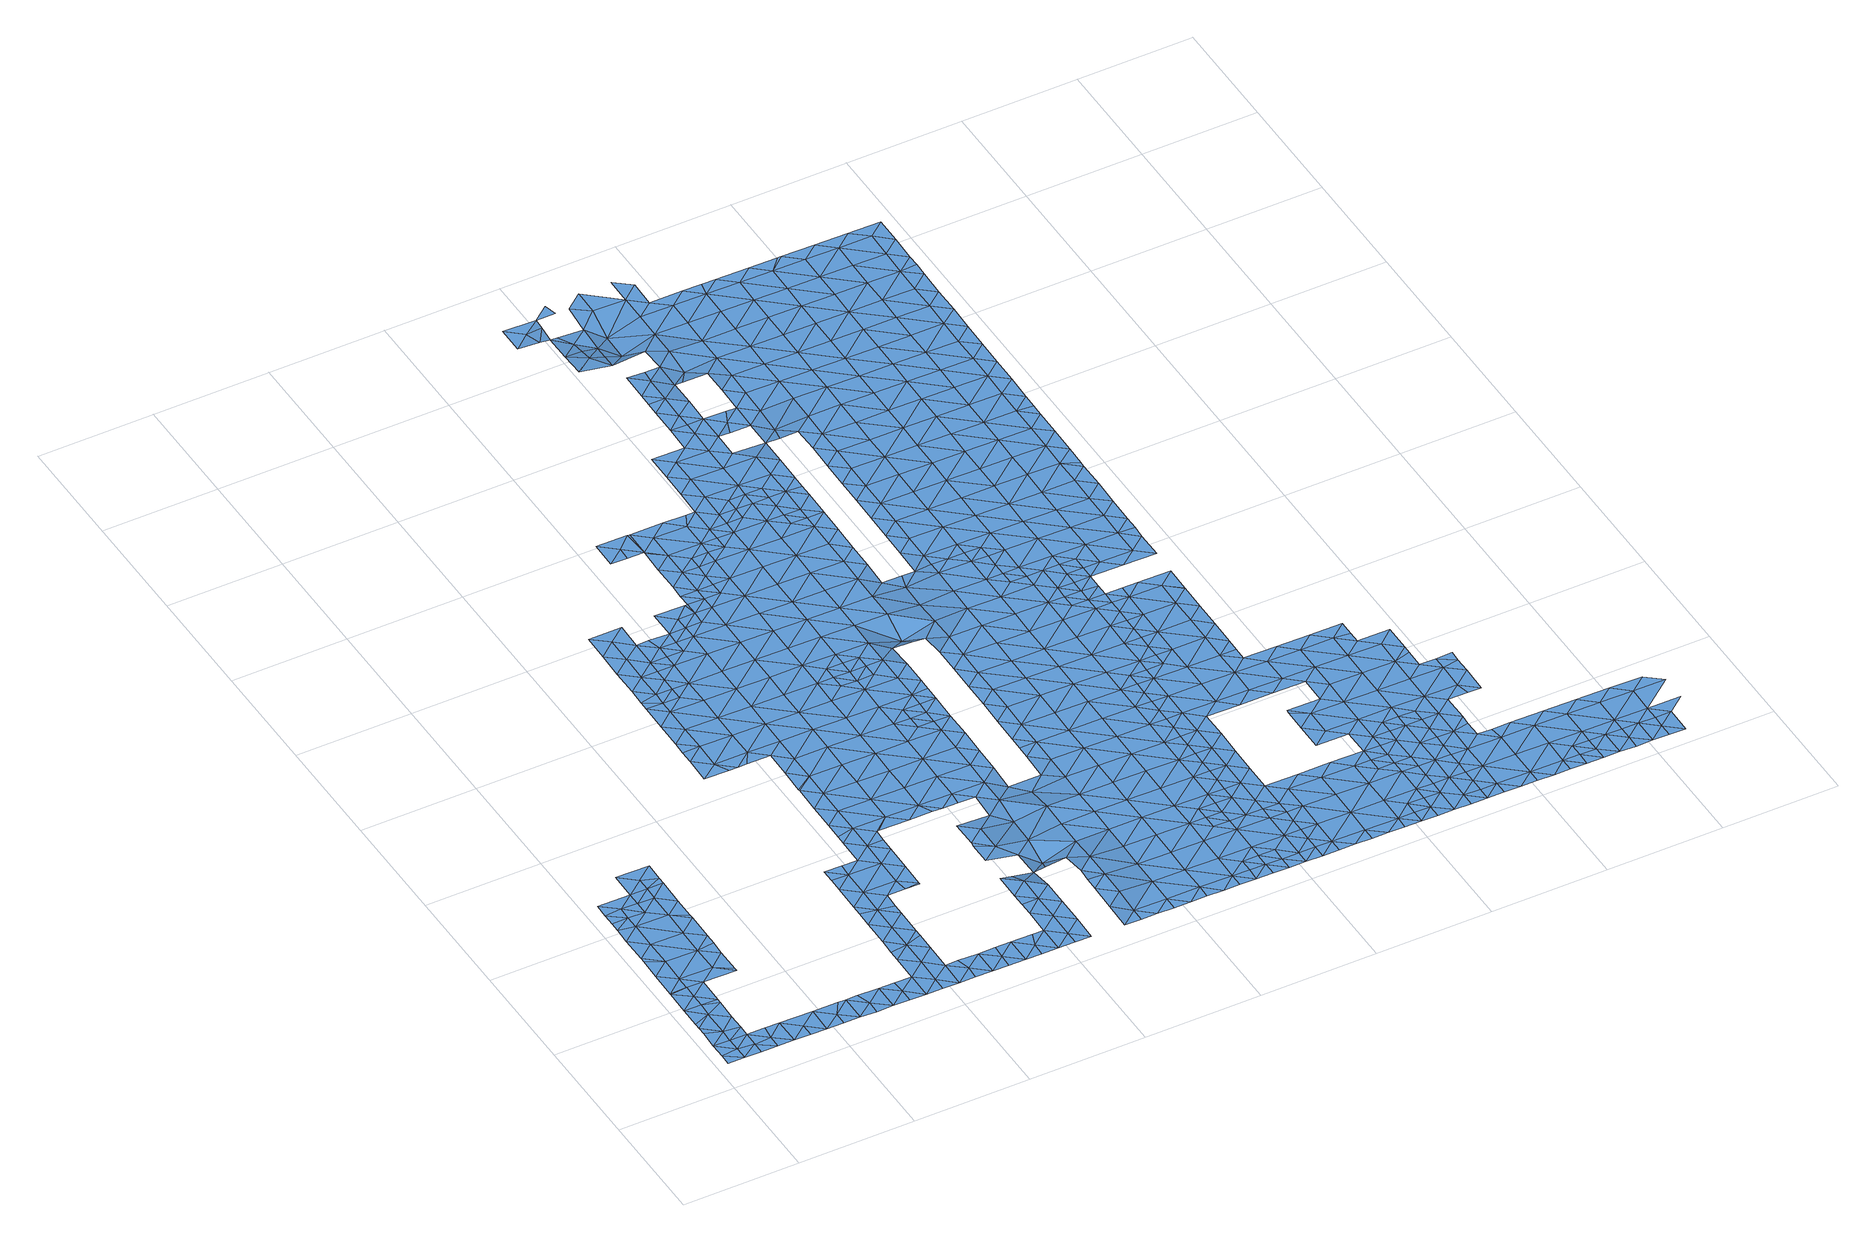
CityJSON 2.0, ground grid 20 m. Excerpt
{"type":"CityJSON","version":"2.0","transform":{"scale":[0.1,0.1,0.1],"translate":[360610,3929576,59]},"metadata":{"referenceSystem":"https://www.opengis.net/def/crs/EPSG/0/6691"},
"CityObjects":{
"waterbody1":{"type":"WaterBody","attributes":{"name":"9","class":"1140","function":"1","WaterBodyRiverFloodingRiskAttribute.description":"5","WaterBodyRiverFloodingRiskAttribute.rankOrg":"1","WaterBodyRiverFloodingRiskAttribute.adminType":"2","WaterBodyRiverFloodingRiskAttribute.scale":"L1"},"geometry":[{"type":"MultiSurface","lod":"1","boundaries":[[[0,1,2]],[[3,4,5]],[[4,2,5]],[[5,2,1]],[[2,6,0]],[[7,6,2]],[[8,7,4]],[[4,7,2]]]}]},
"waterbody2":{"type":"WaterBody","attributes":{"name":"9","class":"1140","function":"1","WaterBodyRiverFloodingRiskAttribute.description":"5","WaterBodyRiverFloodingRiskAttribute.rankOrg":"2","WaterBodyRiverFloodingRiskAttribute.adminType":"2","WaterBodyRiverFloodingRiskAttribute.scale":"L1"},"geometry":[{"type":"MultiSurface","lod":"1","boundaries":[[[9,10,11]],[[0,12,13]],[[12,14,13]],[[14,15,13]],[[16,13,17]],[[17,13,15]],[[18,17,15]],[[18,15,19]],[[11,19,15]],[[15,9,11]],[[14,9,15]],[[1,13,16]],[[0,13,1]],[[12,0,6]]]}]},
"waterbody3":{"type":"WaterBody","attributes":{"name":"9","class":"1140","function":"1","WaterBodyRiverFloodingRiskAttribute.description":"5","WaterBodyRiverFloodingRiskAttribute.rankOrg":"2","WaterBodyRiverFloodingRiskAttribute.adminType":"2","WaterBodyRiverFloodingRiskAttribute.scale":"L1"},"geometry":[{"type":"MultiSurface","lod":"1","boundaries":[[[8,20,21]],[[6,21,22]],[[21,20,22]],[[22,23,6]],[[20,24,22]],[[25,23,22]],[[24,25,22]],[[24,26,25]],[[24,27,26]],[[27,28,26]],[[25,26,29]],[[28,29,26]],[[28,30,29]],[[28,31,30]],[[30,32,29]],[[31,33,30]],[[34,32,30]],[[34,30,33]],[[35,36,33]],[[33,36,34]],[[36,37,34]],[[35,38,36]],[[37,36,39]],[[36,38,39]],[[38,40,39]],[[38,41,40]],[[40,42,39]],[[41,43,40]],[[40,44,42]],[[43,44,40]],[[44,43,45]],[[43,46,45]],[[44,47,48]],[[44,45,47]],[[46,49,45]],[[48,50,51]],[[47,50,48]],[[51,50,52]],[[47,45,53]],[[45,49,53]],[[54,52,55]],[[47,56,50]],[[52,50,55]],[[57,58,54]],[[47,53,56]],[[58,57,59]],[[57,54,55]],[[56,60,50]],[[53,49,61]],[[50,62,55]],[[49,63,61]],[[60,62,50]],[[64,65,59]],[[53,61,66]],[[64,59,57]],[[63,67,61]],[[55,68,57]],[[65,69,70]],[[71,66,61]],[[55,62,68]],[[70,69,72]],[[67,71,61]],[[69,65,64]],[[57,73,64]],[[74,57,68]],[[57,74,73]],[[75,72,69]],[[73,76,64]],[[67,77,71]],[[69,78,75]],[[67,79,77]],[[80,71,77]],[[69,64,81]],[[82,83,84]],[[79,85,77]],[[69,81,78]],[[73,86,76]],[[64,76,81]],[[87,88,84]],[[82,89,83]],[[88,87,90]],[[80,77,91]],[[86,92,76]],[[84,83,87]],[[77,85,91]],[[78,93,94]],[[95,96,90]],[[97,83,89]],[[98,81,76]],[[92,86,99]],[[78,81,93]],[[95,90,87]],[[100,91,85]],[[94,101,102]],[[98,76,92]],[[93,101,94]],[[103,87,83]],[[102,101,104]],[[105,83,97]],[[85,106,100]],[[107,96,95]],[[108,96,107]],[[109,110,104]],[[105,103,83]],[[93,81,111]],[[81,98,111]],[[112,105,97]],[[113,91,100]],[[87,103,95]],[[106,114,100]],[[115,108,107]],[[93,116,101]],[[104,101,109]],[[117,93,111]],[[118,113,100]],[[114,118,100]],[[93,117,116]],[[95,119,107]],[[103,119,95]],[[120,110,121]],[[107,122,115]],[[110,109,121]],[[112,123,105]],[[124,125,120]],[[116,126,101]],[[101,126,109]],[[125,124,127]],[[119,128,107]],[[129,126,116]],[[120,121,124]],[[114,130,118]],[[109,131,121]],[[126,131,109]],[[122,107,128]],[[132,105,123]],[[105,133,103]],[[114,134,130]],[[123,127,135]],[[127,124,135]],[[136,126,129]],[[137,118,138]],[[131,139,121]],[[118,130,138]],[[140,141,142]],[[134,143,130]],[[140,122,128]],[[137,144,145]],[[142,122,140]],[[138,144,137]],[[123,135,132]],[[119,103,133]],[[145,144,146]],[[147,138,130]],[[148,135,124]],[[105,132,133]],[[143,147,130]],[[140,149,141]],[[124,121,150]],[[133,151,119]],[[119,152,128]],[[153,149,154]],[[153,141,149]],[[155,131,126]],[[144,156,146]],[[136,155,126]],[[146,156,157]],[[121,139,150]],[[158,132,135]],[[147,159,138]],[[160,154,149]],[[144,138,159]],[[148,124,150]],[[161,157,156]],[[140,128,152]],[[162,156,144]],[[132,158,133]],[[119,151,152]],[[163,155,136]],[[162,144,159]],[[164,131,155]],[[165,166,140]],[[135,148,158]],[[133,167,151]],[[160,149,168]],[[169,170,171]],[[139,131,172]],[[169,173,170]],[[140,152,165]],[[161,156,174]],[[149,140,166]],[[172,131,164]],[[170,175,171]],[[156,162,174]],[[171,175,176]],[[149,166,168]],[[155,163,177]],[[150,139,178]],[[133,158,167]],[[170,173,179]],[[151,180,152]],[[148,150,178]],[[181,164,155]],[[139,172,178]],[[182,151,167]],[[183,155,177]],[[184,165,152]],[[175,185,176]],[[186,179,174]],[[187,168,188]],[[183,181,155]],[[179,189,170]],[[190,186,174]],[[158,148,191]],[[168,166,188]],[[180,151,182]],[[191,148,178]],[[170,192,175]],[[158,193,167]],[[194,195,196]],[[197,187,198]],[[191,193,158]],[[195,199,196]],[[198,187,188]],[[200,201,194]],[[177,202,183]],[[186,189,179]],[[203,188,166]],[[200,194,196]],[[152,180,184]],[[172,164,204]],[[199,205,196]],[[167,206,182]],[[207,183,202]],[[166,165,203]],[[192,170,189]],[[200,208,201]],[[204,164,181]],[[178,172,204]],[[186,190,209]],[[210,191,178]],[[211,206,167]],[[212,208,213]],[[185,175,192]],[[203,165,184]],[[212,201,208]],[[214,180,182]],[[198,188,215]],[[167,193,211]],[[205,216,196]],[[209,217,186]],[[218,207,185]],[[207,219,183]],[[186,217,189]],[[213,220,209]],[[196,221,200]],[[214,184,180]],[[210,178,204]],[[188,222,215]],[[223,193,191]],[[220,213,208]],[[218,185,192]],[[210,224,191]],[[221,208,200]],[[188,203,222]],[[181,183,219]],[[225,204,181]],[[220,217,209]],[[224,223,191]],[[218,219,207]],[[214,182,206]],[[217,226,189]],[[189,227,192]],[[228,203,184]],[[205,229,216]],[[230,220,208]],[[231,206,211]],[[227,218,192]],[[196,216,221]],[[232,215,233]],[[232,234,235]],[[215,222,233]],[[236,210,204]],[[228,222,203]],[[181,219,225]],[[237,184,214]],[[238,231,211]],[[239,219,218]],[[211,193,238]],[[229,240,216]],[[241,224,210]],[[234,232,233]],[[242,214,206]],[[227,189,226]],[[230,208,221]],[[243,217,220]],[[244,242,206]],[[244,206,231]],[[245,239,218]],[[193,223,238]],[[236,241,210]],[[204,225,246]],[[184,237,228]],[[247,233,222]],[[239,248,219]],[[249,243,220]],[[240,250,216]],[[243,226,217]],[[216,250,221]],[[251,252,224]],[[224,252,223]],[[249,220,230]],[[236,204,246]],[[251,224,241]],[[225,219,248]],[[218,227,245]],[[234,233,253]],[[254,222,228]],[[255,246,225]],[[256,231,238]],[[257,214,242]],[[214,258,237]],[[259,227,226]],[[260,250,240]],[[261,238,223]],[[252,261,223]],[[247,222,254]],[[243,259,226]],[[225,248,255]],[[262,228,237]],[[263,241,236]],[[230,221,264]],[[253,233,247]],[[255,265,246]],[[238,266,256]],[[267,245,227]],[[246,265,236]],[[221,250,264]],[[242,268,257]],[[258,214,257]],[[259,267,227]],[[239,245,269]],[[270,263,236]],[[260,271,250]],[[272,273,230]],[[261,252,274]],[[275,253,247]],[[276,253,275]],[[238,277,266]],[[268,278,257]],[[230,264,272]],[[262,237,258]],[[279,276,275]],[[249,230,273]],[[280,269,245]],[[254,228,262]],[[249,281,243]],[[236,265,270]],[[238,261,277]],[[273,281,249]],[[271,282,250]],[[281,259,243]],[[250,282,264]],[[283,279,284]],[[280,245,267]],[[285,258,257]],[[279,275,284]],[[266,286,287]],[[247,254,288]],[[261,274,289]],[[288,254,262]],[[290,283,291]],[[286,278,287]],[[292,275,247]],[[289,293,261]],[[291,283,284]],[[294,267,259]],[[293,295,261]],[[261,295,277]],[[296,282,271]],[[266,277,286]],[[297,298,269]],[[264,299,272]],[[300,262,258]],[[257,278,285]],[[297,269,280]],[[301,247,288]],[[302,284,275]],[[285,300,258]],[[303,286,277]],[[295,303,277]],[[304,264,282]],[[294,259,281]],[[278,286,285]],[[298,305,306]],[[307,280,267]],[[297,305,298]],[[272,308,273]],[[309,288,262]],[[305,310,306]],[[292,247,301]],[[291,284,311]],[[296,312,282]],[[300,309,262]],[[308,281,273]],[[313,307,267]],[[303,314,286]],[[264,304,299]],[[313,267,294]],[[315,297,280]],[[312,316,282]],[[302,275,292]],[[285,286,314]],[[316,317,282]],[[282,317,304]],[[318,301,288]],[[319,310,320]],[[311,284,302]],[[310,305,320]],[[307,315,280]],[[315,305,297]],[[272,299,308]],[[308,321,281]],[[322,318,288]],[[322,288,309]],[[323,292,301]],[[324,319,320]],[[325,319,324]],[[294,281,321]],[[317,326,304]],[[327,328,329]],[[330,320,305]],[[328,311,302]],[[327,311,328]],[[300,285,331]],[[324,332,325]],[[285,314,331]],[[318,323,301]],[[323,302,292]],[[325,332,333]],[[315,330,305]],[[299,334,308]],[[335,329,328]],[[336,326,317]],[[299,304,337]],[[338,339,333]],[[309,300,340]],[[314,341,331]],[[294,321,342]],[[313,294,343]],[[334,344,308]],[[330,345,320]],[[344,346,308]],[[308,346,321]],[[347,328,302]],[[300,331,340]],[[299,337,334]],[[340,348,309]],[[309,349,322]],[[350,335,328]],[[304,326,337]],[[333,332,338]],[[294,342,343]],[[307,351,315]],[[341,352,331]],[[338,353,339]],[[307,313,351]],[[354,347,302]],[[324,320,355]],[[354,302,323]],[[336,356,326]],[[357,339,353]],[[346,358,321]],[[332,324,355]],[[359,338,332]],[[313,343,351]],[[315,360,330]],[[361,340,331]],[[362,334,337]],[[320,345,355]],[[349,309,348]],[[318,322,349]],[[321,363,342]],[[352,361,331]],[[351,360,315]],[[357,364,352]],[[365,366,367]],[[364,357,353]],[[358,363,321]],[[350,328,347]],[[349,368,318]],[[326,369,337]],[[370,358,346]],[[369,326,356]],[[371,348,340]],[[359,332,355]],[[323,318,368]],[[342,372,343]],[[337,373,362]],[[364,361,352]],[[360,374,330]],[[330,375,345]],[[356,367,376]],[[361,371,340]],[[367,366,376]],[[368,377,323]],[[323,378,354]],[[379,349,348]],[[380,350,347]],[[381,350,380]],[[353,338,382]],[[343,372,351]],[[369,356,376]],[[338,359,382]],[[383,381,384]],[[385,379,348]],[[347,354,386]],[[371,385,348]],[[366,387,376]],[[370,388,358]],[[384,381,380]],[[389,360,351]],[[390,368,349]],[[391,337,369]],[[375,330,374]],[[392,387,366]],[[386,393,347]],[[342,363,372]],[[373,337,391]],[[393,394,347]],[[347,394,380]],[[378,323,377]],[[372,389,351]],[[388,395,358]],[[355,345,396]],[[387,397,376]],[[353,382,398]],[[364,353,399]],[[395,400,358]],[[349,379,390]],[[364,401,361]],[[386,354,378]],[[402,384,380]],[[369,376,397]],[[403,374,360]],[[359,355,396]],[[363,358,400]],[[401,371,361]],[[368,404,377]],[[405,373,391]],[[345,375,396]],[[359,406,382]],[[353,398,399]],[[400,407,363]],[[408,372,363]],[[409,410,369]],[[369,410,391]],[[380,394,402]],[[407,408,363]],[[368,390,404]],[[369,397,409]],[[411,379,385]],[[412,386,378]],[[413,384,402]],[[414,405,391]],[[415,398,382]],[[404,416,377]],[[374,417,375]],[[418,385,371]],[[377,416,378]],[[406,359,396]],[[360,389,403]],[[364,399,401]],[[419,389,372]],[[414,391,410]],[[401,418,371]],[[420,419,372]],[[421,412,378]],[[372,408,420]],[[385,422,411]],[[423,399,398]],[[424,405,414]],[[415,382,406]],[[374,403,417]],[[421,378,416]],[[425,422,385]],[[418,425,385]],[[426,427,389]],[[426,389,419]],[[396,375,428]],[[429,406,396]],[[403,389,427]],[[430,401,399]],[[423,398,415]],[[375,417,428]],[[431,432,403]],[[403,432,417]],[[431,403,427]],[[429,396,428]],[[401,433,418]],[[432,434,417]],[[399,423,430]],[[435,422,425]],[[434,436,417]],[[417,436,428]],[[415,406,437]],[[433,401,430]],[[418,438,425]],[[406,429,437]],[[437,439,415]],[[436,440,428]],[[415,441,423]],[[440,442,428]],[[428,442,429]],[[425,443,435]],[[439,441,415]],[[444,430,423]],[[438,418,433]],[[441,444,423]],[[442,445,429]],[[444,433,430]],[[446,425,438]],[[443,425,446]],[[447,438,433]],[[437,429,445]],[[445,448,437]],[[449,447,433]],[[450,443,446]],[[451,446,438]],[[442,452,445]],[[448,453,437]],[[454,451,438]],[[438,447,454]],[[449,433,444]],[[439,437,453]],[[455,444,441]],[[456,450,446]],[[451,457,446]],[[452,458,445]],[[457,456,446]],[[459,455,441]],[[441,439,459]],[[458,460,445]],[[461,448,445]],[[462,447,449]],[[455,463,444]],[[460,461,445]],[[463,464,444]],[[444,464,449]],[[439,453,459]],[[465,462,449]],[[466,467,448]],[[464,465,449]],[[466,448,461]],[[453,448,467]],[[468,455,459]],[[467,469,453]],[[470,459,453]],[[469,470,453]],[[471,465,464]],[[472,468,459]],[[473,471,464]],[[472,459,470]],[[474,465,471]],[[468,472,475]],[[476,471,473]],[[476,477,471]],[[474,471,477]],[[477,478,474]]]}]},
"waterbody4":{"type":"WaterBody","attributes":{"name":"9","class":"1140","function":"1","WaterBodyRiverFloodingRiskAttribute.description":"5","WaterBodyRiverFloodingRiskAttribute.rankOrg":"1","WaterBodyRiverFloodingRiskAttribute.adminType":"2","WaterBodyRiverFloodingRiskAttribute.scale":"L1"},"geometry":[{"type":"MultiSurface","lod":"1","boundaries":[[[11,479,19]],[[19,479,480]],[[480,481,482]],[[481,480,479]],[[481,479,483]],[[479,10,483]],[[11,10,479]]]}]},
"waterbody5":{"type":"WaterBody","attributes":{"name":"9","class":"1140","function":"1","WaterBodyRiverFloodingRiskAttribute.description":"5","WaterBodyRiverFloodingRiskAttribute.rankOrg":"2","WaterBodyRiverFloodingRiskAttribute.adminType":"2","WaterBodyRiverFloodingRiskAttribute.scale":"L1"},"geometry":[{"type":"MultiSurface","lod":"1","boundaries":[[[484,485,486]],[[487,488,489]],[[488,490,489]],[[491,489,490]],[[492,489,491]],[[489,492,493]],[[494,495,496]],[[497,483,498]],[[499,493,495]],[[500,498,501]],[[502,489,493]],[[502,487,489]],[[484,486,503]],[[500,496,498]],[[490,488,504]],[[481,483,497]],[[505,493,499]],[[494,499,495]],[[498,496,495]],[[493,492,495]],[[497,498,495]],[[505,502,493]],[[483,501,498]],[[506,482,497]],[[482,481,497]],[[507,508,503]],[[503,508,484]],[[503,502,507]],[[502,503,487]],[[487,503,486]],[[509,507,502]],[[509,502,505]],[[510,511,512]],[[510,506,511]],[[492,491,512]],[[492,512,511]],[[511,506,497]],[[495,492,511]],[[497,495,511]]]}]},
"waterbody6":{"type":"WaterBody","attributes":{"name":"9","class":"1140","function":"1","WaterBodyRiverFloodingRiskAttribute.description":"5","WaterBodyRiverFloodingRiskAttribute.rankOrg":"1","WaterBodyRiverFloodingRiskAttribute.adminType":"2","WaterBodyRiverFloodingRiskAttribute.scale":"L1"},"geometry":[{"type":"MultiSurface","lod":"1","boundaries":[[[487,486,513]],[[488,487,513]],[[488,513,514]],[[514,513,515]],[[513,485,515]],[[486,485,513]],[[488,514,504]]]}]},
"waterbody7":{"type":"WaterBody","attributes":{"name":"9","class":"1140","function":"1","WaterBodyRiverFloodingRiskAttribute.description":"5","WaterBodyRiverFloodingRiskAttribute.rankOrg":"1","WaterBodyRiverFloodingRiskAttribute.adminType":"2","WaterBodyRiverFloodingRiskAttribute.scale":"L1"},"geometry":[{"type":"MultiSurface","lod":"1","boundaries":[[[508,516,484]],[[516,517,518]],[[517,519,518]],[[518,519,485]],[[485,484,518]],[[484,516,518]]]}]},
"waterbody8":{"type":"WaterBody","attributes":{"name":"9","class":"1140","function":"1","WaterBodyRiverFloodingRiskAttribute.description":"5","WaterBodyRiverFloodingRiskAttribute.rankOrg":"1","WaterBodyRiverFloodingRiskAttribute.adminType":"2","WaterBodyRiverFloodingRiskAttribute.scale":"L1"},"geometry":[{"type":"MultiSurface","lod":"1","boundaries":[[[142,141,520]],[[141,521,520]],[[141,153,521]],[[153,154,521]],[[197,522,523]],[[523,522,524]],[[523,187,197]],[[108,115,525]],[[525,115,520]],[[525,520,526]],[[521,527,526]],[[528,527,521]],[[528,521,154]],[[529,528,524]],[[529,524,530]],[[529,531,528]],[[532,531,529]],[[154,160,523]],[[528,531,527]],[[528,154,524]],[[524,154,523]],[[160,168,523]],[[115,142,520]],[[521,526,520]],[[142,115,122]],[[532,529,530]],[[523,168,187]]]}]},
"waterbody9":{"type":"WaterBody","attributes":{"name":"9","class":"1140","function":"1","WaterBodyRiverFloodingRiskAttribute.description":"5","WaterBodyRiverFloodingRiskAttribute.rankOrg":"1","WaterBodyRiverFloodingRiskAttribute.adminType":"2","WaterBodyRiverFloodingRiskAttribute.scale":"L1"},"geometry":[{"type":"MultiSurface","lod":"1","boundaries":[[[198,215,232]],[[198,232,533]],[[197,198,533]],[[534,232,235]],[[232,534,533]],[[535,533,534]],[[197,533,535]]]}]},
"waterbody10":{"type":"WaterBody","attributes":{"name":"9","class":"1140","function":"1","WaterBodyRiverFloodingRiskAttribute.description":"5","WaterBodyRiverFloodingRiskAttribute.rankOrg":"1","WaterBodyRiverFloodingRiskAttribute.adminType":"2","WaterBodyRiverFloodingRiskAttribute.scale":"L1"},"geometry":[{"type":"MultiSurface","lod":"1","boundaries":[[[536,537,538]],[[537,536,539]],[[235,234,540]],[[540,541,542]],[[234,541,540]],[[542,543,544]],[[537,539,545]],[[538,537,546]],[[542,541,543]],[[234,253,541]],[[546,537,545]],[[547,548,544]],[[548,547,545]],[[276,279,541]],[[544,543,547]],[[546,545,549]],[[541,253,276]],[[543,541,279]],[[545,550,549]],[[550,545,547]],[[283,290,543]],[[543,279,283]],[[547,543,290]],[[550,551,549]],[[550,547,552]],[[547,290,552]],[[290,291,552]],[[550,553,551]],[[553,550,552]],[[291,311,552]],[[327,329,552]],[[551,553,554]],[[552,311,327]],[[553,552,329]],[[554,553,555]],[[553,329,555]],[[555,329,556]],[[329,335,556]],[[556,557,555]],[[555,557,558]],[[335,381,556]],[[557,559,558]],[[560,558,559]],[[381,335,350]],[[381,383,556]],[[557,556,383]],[[560,561,562]],[[560,559,561]],[[561,563,562]],[[559,557,564]],[[557,383,564]],[[564,565,559]],[[564,383,384]],[[561,559,565]],[[566,563,561]],[[565,566,561]],[[412,393,386]],[[384,413,564]],[[393,567,394]],[[393,412,567]],[[568,569,563]],[[570,564,413]],[[564,571,565]],[[402,394,572]],[[573,566,565]],[[394,567,572]],[[413,402,572]],[[412,421,567]],[[563,566,568]],[[570,571,564]],[[571,573,565]],[[574,572,567]],[[570,413,572]],[[575,569,568]],[[576,568,566]],[[576,566,573]],[[567,421,574]],[[577,575,568]],[[576,577,568]],[[572,578,570]],[[579,572,574]],[[580,581,582]],[[435,583,422]],[[581,584,582]],[[578,572,579]],[[585,580,582]],[[586,422,583]],[[578,587,570]],[[588,573,571]],[[589,577,576]],[[571,570,587]],[[584,590,582]],[[591,585,582]],[[592,586,593]],[[589,576,594]],[[586,583,593]],[[435,443,583]],[[595,596,597]],[[598,599,592]],[[571,587,588]],[[582,590,591]],[[592,593,598]],[[600,601,602]],[[443,603,583]],[[604,605,599]],[[577,589,606]],[[607,593,583]],[[598,604,599]],[[590,600,602]],[[589,594,608]],[[609,591,590]],[[601,610,602]],[[603,607,583]],[[607,598,593]],[[604,611,605]],[[590,602,609]],[[612,608,588]],[[613,589,608]],[[605,611,614]],[[615,616,617]],[[618,612,588]],[[606,589,613]],[[615,617,619]],[[609,620,591]],[[603,443,450]],[[591,620,621]],[[598,622,604]],[[623,609,602]],[[612,624,608]],[[607,622,598]],[[610,623,602]],[[615,625,616]],[[462,454,447]],[[620,626,621]],[[627,614,628]],[[450,456,603]],[[614,611,628]],[[613,608,624]],[[618,629,612]],[[610,616,625]],[[630,451,454]],[[615,619,631]],[[622,632,604]],[[604,633,611]],[[625,623,610]],[[634,627,628]],[[635,613,624]],[[636,627,634]],[[623,637,609]],[[609,638,620]],[[454,462,630]],[[639,613,635]],[[456,640,603]],[[630,641,451]],[[603,640,607]],[[641,456,457]],[[634,642,636]],[[637,638,609]],[[457,451,641]],[[635,643,639]],[[611,644,628]],[[615,645,625]],[[639,643,631]],[[646,612,629]],[[620,638,626]],[[462,465,630]],[[629,636,642]],[[641,640,456]],[[607,647,622]],[[604,632,633]],[[640,647,607]],[[615,631,645]],[[624,612,648]],[[624,649,635]],[[629,642,646]],[[634,628,644]],[[631,643,645]],[[648,612,646]],[[611,633,644]],[[650,630,465]],[[623,625,651]],[[630,652,641]],[[647,653,622]],[[635,649,643]],[[625,645,651]],[[651,654,623]],[[642,634,655]],[[641,652,640]],[[474,650,465]],[[624,648,649]],[[632,622,656]],[[643,657,645]],[[634,644,655]],[[638,637,658]],[[649,657,643]],[[637,623,659]],[[630,650,652]],[[640,660,647]],[[658,661,638]],[[622,653,656]],[[633,662,644]],[[638,661,663]],[[652,660,640]],[[637,659,658]],[[633,632,662]],[[642,655,664]],[[623,654,659]],[[646,642,665]],[[646,666,648]],[[474,478,650]],[[647,667,653]],[[632,656,662]],[[651,645,668]],[[642,664,665]],[[648,666,649]],[[662,669,644]],[[644,670,655]],[[645,657,668]],[[671,652,650]],[[478,671,650]],[[670,664,655]],[[653,672,656]],[[477,673,478]],[[674,675,651]],[[477,476,673]],[[647,660,667]],[[646,665,666]],[[649,676,657]],[[674,651,668]],[[654,651,675]],[[677,660,652]],[[658,659,678]],[[673,671,478]],[[679,665,664]],[[644,669,670]],[[653,667,672]],[[657,680,668]],[[670,679,664]],[[673,476,681]],[[649,666,676]],[[659,654,682]],[[683,667,660]],[[662,684,669]],[[652,671,677]],[[656,672,685]],[[662,656,684]],[[686,674,668]],[[654,675,682]],[[657,676,680]],[[678,659,682]],[[673,687,671]],[[666,665,688]],[[656,685,684]],[[660,677,683]],[[688,665,679]],[[667,689,672]],[[682,690,678]],[[668,680,691]],[[673,681,687]],[[671,692,677]],[[676,666,693]],[[686,668,691]],[[687,692,671]],[[694,682,675]],[[667,683,695]],[[672,696,685]],[[669,684,697]],[[670,669,698]],[[670,699,679]],[[666,688,693]],[[675,674,694]],[[689,667,695]],[[677,700,683]],[[680,676,701]],[[669,697,698]],[[692,700,677]],[[701,676,693]],[[685,702,684]],[[703,691,680]],[[690,682,704]],[[674,686,694]],[[687,681,705]],[[696,672,689]],[[683,706,695]],[[707,693,688]],[[670,698,699]],[[700,706,683]],[[708,680,701]],[[705,709,687]],[[710,682,694]],[[688,679,707]],[[704,682,710]],[[691,711,686]],[[702,685,696]],[[697,684,702]],[[692,687,709]],[[712,698,697]],[[707,679,699]],[[713,701,693]],[[703,680,708]],[[703,711,691]],[[706,714,695]],[[695,715,689]],[[716,700,692]],[[702,712,697]],[[692,709,717]],[[718,699,698]],[[692,717,716]],[[694,686,711]],[[689,719,696]],[[720,706,700]],[[716,720,700]],[[694,721,710]],[[693,707,713]],[[704,710,722]],[[723,707,699]],[[695,714,715]],[[724,725,701]],[[696,719,702]],[[698,712,718]],[[720,726,706]],[[701,713,724]],[[708,701,725]],[[706,726,714]],[[708,727,703]],[[694,711,721]],[[689,715,719]],[[725,727,708]],[[702,728,712]],[[707,729,713]],[[719,728,702]],[[703,727,711]],[[699,718,723]],[[730,710,721]],[[726,731,714]],[[722,710,730]],[[715,714,731]],[[732,721,711]],[[729,707,723]],[[713,733,724]],[[728,734,712]],[[712,735,718]],[[736,719,715]],[[737,736,715]],[[737,715,731]],[[733,713,729]],[[718,738,723]],[[739,728,719]],[[721,740,730]],[[722,730,741]],[[711,727,732]],[[739,719,736]],[[725,724,742]],[[712,734,735]],[[723,738,729]],[[742,724,733]],[[740,721,732]],[[743,734,728]],[[739,743,728]],[[741,730,744]],[[745,733,729]],[[727,725,746]],[[718,735,738]],[[746,725,742]],[[747,730,740]],[[738,745,729]],[[743,748,734]],[[749,735,734]],[[744,730,747]],[[727,750,732]],[[748,749,734]],[[751,750,727]],[[751,727,746]],[[732,750,740]],[[745,752,733]],[[733,753,742]],[[754,738,735]],[[747,755,744]],[[752,753,733]],[[754,735,749]],[[753,746,742]],[[756,745,738]],[[750,757,740]],[[740,758,747]],[[756,738,754]],[[759,751,746]],[[753,759,746]],[[760,752,745]],[[756,760,745]],[[758,740,757]],[[747,758,755]],[[759,761,751]],[[762,753,752]],[[760,762,752]],[[750,751,763]],[[764,759,753]],[[762,764,753]],[[758,765,755]],[[757,750,763]],[[766,758,757]],[[751,761,763]],[[764,767,759]],[[759,767,761]],[[757,763,766]],[[767,768,761]],[[761,768,763]],[[758,769,765]],[[758,766,769]],[[768,770,763]],[[763,771,766]],[[763,770,771]],[[771,772,766]],[[766,772,769]],[[773,765,769]],[[772,773,769]]]}]},
"waterbody11":{"type":"WaterBody","attributes":{"name":"9","class":"1140","function":"1","WaterBodyRiverFloodingRiskAttribute.description":"5","WaterBodyRiverFloodingRiskAttribute.rankOrg":"1","WaterBodyRiverFloodingRiskAttribute.adminType":"2","WaterBodyRiverFloodingRiskAttribute.scale":"L1"},"geometry":[{"type":"MultiSurface","lod":"1","boundaries":[[[278,268,774]],[[256,287,774]],[[244,256,774]],[[268,242,774]],[[287,256,266]],[[774,242,244]],[[774,287,278]],[[256,244,231]]]}]},
"waterbody12":{"type":"WaterBody","attributes":{"name":"9","class":"1140","function":"1","WaterBodyRiverFloodingRiskAttribute.description":"5","WaterBodyRiverFloodingRiskAttribute.rankOrg":"1","WaterBodyRiverFloodingRiskAttribute.adminType":"2","WaterBodyRiverFloodingRiskAttribute.scale":"L1"},"geometry":[{"type":"MultiSurface","lod":"1","boundaries":[[[274,252,775]],[[263,251,241]],[[252,251,775]],[[251,263,775]],[[289,274,775]],[[263,270,775]],[[775,270,289]]]}]},
"waterbody13":{"type":"WaterBody","attributes":{"name":"9","class":"1140","function":"1","WaterBodyRiverFloodingRiskAttribute.description":"5","WaterBodyRiverFloodingRiskAttribute.rankOrg":"1","WaterBodyRiverFloodingRiskAttribute.adminType":"2","WaterBodyRiverFloodingRiskAttribute.scale":"L1"},"geometry":[{"type":"MultiSurface","lod":"1","boundaries":[[[365,367,776]],[[312,777,776]],[[365,776,777]],[[316,312,776]],[[336,776,367]],[[336,317,776]],[[316,776,317]],[[356,336,367]]]}]},
"waterbody14":{"type":"WaterBody","attributes":{"name":"9","class":"1140","function":"1","WaterBodyRiverFloodingRiskAttribute.description":"5","WaterBodyRiverFloodingRiskAttribute.rankOrg":"1","WaterBodyRiverFloodingRiskAttribute.adminType":"2","WaterBodyRiverFloodingRiskAttribute.scale":"L1"},"geometry":[{"type":"MultiSurface","lod":"1","boundaries":[[[334,362,344]],[[778,346,344]],[[344,362,778]],[[370,346,778]],[[362,373,778]],[[778,388,370]],[[373,388,778]],[[388,373,779]],[[779,373,405]],[[387,392,780]],[[781,388,779]],[[395,388,781]],[[397,387,780]],[[392,782,780]],[[400,395,781]],[[405,424,779]],[[781,783,400]],[[409,784,410]],[[783,408,407]],[[409,397,784]],[[407,400,783]],[[397,780,784]],[[782,785,780]],[[786,779,424]],[[781,779,786]],[[414,787,424]],[[788,419,420]],[[787,410,784]],[[414,410,787]],[[420,408,788]],[[786,789,781]],[[781,789,783]],[[408,783,788]],[[785,790,780]],[[791,784,780]],[[792,424,787]],[[793,788,783]],[[794,419,788]],[[786,424,792]],[[426,419,794]],[[789,793,783]],[[790,791,780]],[[427,426,794]],[[431,795,432]],[[796,794,788]],[[790,785,797]],[[795,427,794]],[[431,427,795]],[[787,784,791]],[[796,788,793]],[[795,798,432]],[[786,792,799]],[[434,798,436]],[[434,432,798]],[[797,800,790]],[[792,787,801]],[[802,794,796]],[[795,794,802]],[[787,791,801]],[[798,803,436]],[[440,803,442]],[[440,436,803]],[[804,791,790]],[[800,804,790]],[[805,792,801]],[[799,792,805]],[[806,795,802]],[[452,442,803]],[[798,795,806]],[[807,801,791]],[[458,452,803]],[[800,808,804]],[[807,805,801]],[[809,799,805]],[[810,791,804]],[[803,798,811]],[[811,798,806]],[[812,458,803]],[[802,813,806]],[[808,814,804]],[[807,791,810]],[[815,809,805]],[[812,803,811]],[[814,816,804]],[[817,810,804]],[[815,805,807]],[[817,804,816]],[[812,818,458]],[[818,461,460]],[[819,806,813]],[[460,458,818]],[[820,807,810]],[[821,810,817]],[[811,822,812]],[[811,806,822]],[[823,461,818]],[[466,461,823]],[[824,809,815]],[[825,819,813]],[[467,466,823]],[[815,807,826]],[[806,819,822]],[[823,827,467]],[[827,470,469]],[[822,828,812]],[[812,829,818]],[[821,817,830]],[[831,832,833]],[[834,824,815]],[[835,833,832]],[[820,810,821]],[[469,467,827]],[[815,826,834]],[[828,829,812]],[[833,836,831]],[[826,807,820]],[[831,836,837]],[[818,829,823]],[[837,836,838]],[[830,839,821]],[[840,470,827]],[[472,470,840]],[[475,472,840]],[[841,826,820]],[[842,843,821]],[[821,843,820]],[[844,828,822]],[[821,839,842]],[[475,840,845]],[[846,836,833]],[[847,838,836]],[[822,819,848]],[[819,825,848]],[[849,841,820]],[[846,833,835]],[[827,850,840]],[[835,824,851]],[[823,829,852]],[[827,823,850]],[[844,853,828]],[[849,820,843]],[[824,854,851]],[[855,848,825]],[[849,856,841]],[[850,823,852]],[[857,822,848]],[[858,847,836]],[[829,828,859]],[[845,840,860]],[[844,822,857]],[[846,835,851]],[[828,853,859]],[[861,860,840]],[[854,862,851]],[[829,863,852]],[[858,836,846]],[[863,829,859]],[[862,864,851]],[[840,850,861]],[[864,865,851]],[[851,865,846]],[[863,866,852]],[[867,857,848]],[[852,866,850]],[[855,867,848]],[[858,868,847]],[[844,857,869]],[[855,847,868]],[[865,870,846]],[[871,872,873]],[[874,860,861]],[[875,872,876]],[[877,850,866]],[[875,873,872]],[[861,850,877]],[[867,855,868]],[[858,846,870]],[[878,874,861]],[[878,861,877]],[[879,868,858]],[[880,870,865]],[[881,857,867]],[[882,883,884]],[[882,876,883]],[[869,857,881]],[[876,872,883]],[[871,885,872]],[[883,886,884]],[[887,858,870]],[[886,888,889]],[[889,884,886]],[[881,890,869]],[[885,891,872]],[[880,892,870]],[[879,858,887]],[[867,868,879]],[[886,893,888]],[[867,894,881]],[[895,893,896]],[[895,888,893]],[[883,872,891]],[[892,897,870]],[[870,897,887]],[[894,867,879]],[[898,896,893]],[[899,896,898]],[[885,900,891]],[[892,899,898]],[[881,901,890]],[[893,886,902]],[[898,897,892]],[[883,891,903]],[[886,883,904]],[[902,905,893]],[[881,894,901]],[[900,906,891]],[[893,907,898]],[[904,883,903]],[[908,887,897]],[[902,886,904]],[[893,905,907]],[[879,887,909]],[[906,910,891]],[[894,879,909]],[[911,890,901]],[[897,898,912]],[[887,908,909]],[[898,907,912]],[[891,913,903]],[[901,894,914]],[[902,904,915]],[[916,914,894]],[[917,904,903]],[[918,910,906]],[[901,914,919]],[[904,920,915]],[[911,901,919]],[[894,909,916]],[[891,910,913]],[[897,912,921]],[[909,908,922]],[[923,921,912]],[[908,897,924]],[[922,925,909]],[[918,926,910]],[[917,903,913]],[[904,917,920]],[[909,927,916]],[[924,897,921]],[[922,908,924]],[[926,928,910]],[[909,925,927]],[[928,929,910]],[[910,929,913]],[[914,916,930]],[[923,931,921]],[[924,932,922]],[[916,927,930]],[[933,924,921]],[[931,933,921]],[[934,920,917]],[[929,935,913]],[[913,935,917]],[[924,936,932]],[[936,924,933]],[[936,937,932]],[[938,935,929]],[[939,934,917]],[[917,935,939]],[[938,940,935]],[[939,941,934]],[[935,942,939]],[[935,940,942]],[[943,941,939]],[[940,944,942]],[[939,942,943]],[[944,945,942]],[[943,946,941]],[[947,943,942]],[[942,945,948]],[[945,949,948]],[[947,942,948]],[[943,947,946]],[[949,950,948]],[[947,951,946]],[[952,947,948]],[[948,950,953]],[[947,952,951]]]}]},
"waterbody15":{"type":"WaterBody","attributes":{"name":"9","class":"1140","function":"1","WaterBodyRiverFloodingRiskAttribute.description":"5","WaterBodyRiverFloodingRiskAttribute.rankOrg":"1","WaterBodyRiverFloodingRiskAttribute.adminType":"2","WaterBodyRiverFloodingRiskAttribute.scale":"L1"},"geometry":[{"type":"MultiSurface","lod":"1","boundaries":[[[954,955,956]],[[597,954,956]],[[597,956,957]],[[958,957,956]],[[957,958,580]],[[955,958,956]]]}]},
"waterbody16":{"type":"WaterBody","attributes":{"name":"9","class":"1140","function":"1","WaterBodyRiverFloodingRiskAttribute.description":"5","WaterBodyRiverFloodingRiskAttribute.rankOrg":"2","WaterBodyRiverFloodingRiskAttribute.adminType":"2","WaterBodyRiverFloodingRiskAttribute.scale":"L1"},"geometry":[{"type":"MultiSurface","lod":"1","boundaries":[[[959,960,581]],[[584,581,960]],[[590,584,960]],[[960,600,590]],[[601,600,960]],[[959,601,960]]]}]},
"waterbody17":{"type":"WaterBody","attributes":{"name":"9","class":"1140","function":"1","WaterBodyRiverFloodingRiskAttribute.description":"5","WaterBodyRiverFloodingRiskAttribute.rankOrg":"2","WaterBodyRiverFloodingRiskAttribute.adminType":"2","WaterBodyRiverFloodingRiskAttribute.scale":"L1"},"geometry":[{"type":"MultiSurface","lod":"1","boundaries":[[[575,961,569]],[[962,963,964]],[[965,617,962]],[[962,966,963]],[[617,616,962]],[[967,617,965]],[[577,967,961]],[[575,577,961]],[[967,965,961]],[[968,569,961]],[[968,965,969]],[[616,966,962]],[[961,965,968]],[[969,965,964]],[[965,962,964]]]}]},
"waterbody18":{"type":"WaterBody","attributes":{"name":"9","class":"1140","function":"1","WaterBodyRiverFloodingRiskAttribute.description":"5","WaterBodyRiverFloodingRiskAttribute.rankOrg":"1","WaterBodyRiverFloodingRiskAttribute.adminType":"2","WaterBodyRiverFloodingRiskAttribute.scale":"L1"},"geometry":[{"type":"MultiSurface","lod":"1","boundaries":[[[473,970,476]],[[468,463,455]],[[476,970,971]],[[473,464,970]],[[463,468,970]],[[468,971,970]],[[468,475,971]],[[970,464,463]]]}]},
"waterbody19":{"type":"WaterBody","attributes":{"name":"9","class":"1140","function":"1","WaterBodyRiverFloodingRiskAttribute.description":"5","WaterBodyRiverFloodingRiskAttribute.rankOrg":"2","WaterBodyRiverFloodingRiskAttribute.adminType":"2","WaterBodyRiverFloodingRiskAttribute.scale":"L1"},"geometry":[{"type":"MultiSurface","lod":"1","boundaries":[[[884,889,972]],[[972,973,856]],[[974,862,973]],[[864,974,865]],[[975,862,854]],[[862,856,973]],[[856,862,975]],[[856,849,972]],[[976,884,972]],[[839,977,976]],[[875,977,873]],[[882,884,976]],[[875,876,977]],[[977,876,976]],[[976,876,882]],[[978,979,980]],[[830,817,980]],[[980,814,978]],[[981,977,979]],[[981,873,977]],[[816,814,980]],[[817,816,980]],[[889,888,972]],[[888,973,972]],[[888,895,973]],[[895,896,973]],[[973,896,974]],[[899,974,896]],[[899,880,974]],[[892,880,899]],[[880,865,974]],[[864,862,974]],[[854,824,975]],[[834,975,824]],[[834,841,975]],[[834,826,841]],[[841,856,975]],[[849,843,972]],[[972,843,976]],[[842,976,843]],[[842,839,976]],[[830,980,839]],[[979,839,980]],[[979,977,839]]]}]},
"waterbody20":{"type":"WaterBody","attributes":{"name":"9","class":"1140","function":"1","WaterBodyRiverFloodingRiskAttribute.description":"5","WaterBodyRiverFloodingRiskAttribute.rankOrg":"2","WaterBodyRiverFloodingRiskAttribute.adminType":"2","WaterBodyRiverFloodingRiskAttribute.scale":"L1"},"geometry":[{"type":"MultiSurface","lod":"1","boundaries":[[[926,982,928]],[[983,929,928]],[[928,982,983]],[[938,929,983]],[[982,984,983]],[[984,940,983]],[[938,983,940]],[[985,986,984]],[[984,986,940]],[[944,940,986]],[[985,987,986]],[[987,945,986]],[[944,986,945]],[[988,989,987]],[[987,989,945]],[[949,945,989]],[[988,990,989]],[[990,950,989]],[[949,989,950]]]}]}
},
"vertices":[
[36,78,26],[8,79,26],[36,55,26],[7,32,26],[36,32,26],[8,52,26],[65,78,26],[64,52,26],[64,31,26],
[66,162,26],[66,170,26],[38,171,26],[65,97,26],[37,101,26],[65,124,26],[37,147,26],[9,111,26],[9,125,26],[9,135,26],[9,171,26],
[92,31,26],[64,51,26],[93,54,26],[96,77,26],[121,31,26],[121,77,26],[149,53,26],[149,30,26],[177,30,26],[178,76,26],[206,52,26],[206,29,26],[221,75,26],[234,29,26],[235,75,26],[262,28,26],[263,51,26],[255,75,26],[291,28,26],[291,74,26],[319,51,26],[319,27,26],[318,74,26],[347,27,26],[348,73,26],[376,50,26],[376,27,26],[377,96,26],[349,119,26],[404,26,26],[378,142,26],[349,138,26],[350,166,26],[405,72,26],[350,212,26],[378,188,26],[406,119,26],[379,235,26],[351,239,26],[351,258,26],[406,151,26],[433,49,26],[406,165,26],[432,26,26],[380,281,26],[352,304,26],[427,72,26],[461,25,26],[407,211,26],[380,327,26],[352,328,26],[462,71,26],[352,351,26],[408,257,26],[407,230,26],[382,350,26],[436,280,26],[490,48,26],[409,350,26],[489,25,26],[491,71,26],[437,326,26],[300,629,26],[329,651,26],[301,675,26],[518,24,26],[440,257,26],[330,698,26],[301,698,26],[342,628,26],[302,721,26],[518,71,26],[464,259,26],[438,372,26],[410,396,26],[330,744,26],[302,767,26],[357,628,26],[465,303,26],[464,256,26],[546,47,26],[439,419,26],[410,412,26],[386,697,26],[411,442,26],[386,651,26],[546,24,26],[331,790,26],[303,814,26],[439,465,26],[411,488,26],[466,349,26],[373,628,26],[555,70,26],[574,24,26],[331,813,26],[467,395,26],[466,373,26],[575,70,26],[387,743,26],[412,535,26],[440,511,26],[360,813,26],[414,627,26],[441,557,26],[412,537,26],[495,418,26],[413,581,26],[388,789,26],[471,395,26],[603,46,26],[496,464,26],[442,650,26],[443,696,26],[603,23,26],[441,603,26],[523,394,26],[576,116,26],[604,92,26],[497,510,26],[388,835,26],[360,859,26],[360,836,26],[631,23,26],[604,139,26],[576,139,26],[576,162,26],[632,69,26],[498,603,26],[389,882,26],[497,556,26],[444,742,26],[444,788,26],[361,882,26],[361,905,26],[552,417,26],[605,185,26],[577,208,26],[499,649,26],[632,115,26],[389,905,26],[597,208,22],[633,161,26],[563,394,26],[553,463,26],[445,835,26],[446,881,26],[500,695,26],[418,904,26],[578,294,26],[607,277,26],[579,301,26],[553,509,26],[578,255,26],[634,207,15],[607,323,26],[579,347,26],[580,393,26],[554,555,26],[634,254,15],[501,787,26],[609,462,26],[500,741,26],[609,416,26],[502,834,26],[636,346,24],[662,230,4],[418,927,26],[447,927,26],[663,276,16],[654,207,17],[555,602,26],[664,323,16],[556,648,26],[688,68,28],[688,22,26],[716,44,26],[419,950,26],[447,950,26],[716,21,26],[717,91,29],[689,114,29],[607,393,26],[502,880,26],[610,508,26],[744,21,26],[557,740,26],[637,392,26],[718,137,29],[690,207,21],[611,555,26],[556,694,26],[689,138,29],[690,160,30],[558,787,26],[475,950,26],[773,44,26],[719,229,25],[665,369,26],[665,415,26],[718,183,30],[774,90,26],[503,926,26],[612,647,26],[612,601,26],[666,461,26],[720,275,25],[721,322,25],[559,879,26],[773,20,26],[774,136,26],[585,717,26],[476,973,26],[504,972,26],[504,995,26],[476,996,26],[668,554,26],[558,833,26],[613,693,26],[693,391,23],[801,20,26],[640,577,26],[586,763,26],[776,228,26],[585,740,26],[721,368,19],[667,507,26],[561,971,26],[694,438,26],[775,182,26],[830,43,26],[640,600,26],[640,623,26],[533,995,26],[560,925,26],[695,484,26],[613,716,26],[614,786,26],[615,832,26],[777,275,26],[829,20,26],[669,646,26],[616,878,26],[668,577,26],[830,89,26],[696,530,26],[642,716,26],[777,321,26],[614,763,26],[750,391,23],[696,576,26],[858,19,26],[831,135,26],[832,181,26],[669,623,26],[561,1018,26],[533,1018,26],[670,692,26],[642,762,26],[533,1041,26],[778,367,26],[833,228,26],[886,42,26],[534,1064,26],[562,1064,26],[671,785,26],[670,739,26],[642,739,26],[617,924,26],[697,623,26],[534,1087,26],[562,1087,26],[618,1017,26],[697,648,26],[833,274,26],[698,669,26],[886,19,26],[779,413,26],[751,437,26],[888,134,26],[672,831,26],[617,971,26],[619,1063,26],[698,715,26],[887,88,26],[779,459,26],[751,459,26],[835,366,26],[889,180,26],[673,877,26],[751,483,26],[591,1086,26],[914,18,26],[834,320,26],[699,761,21],[835,412,26],[915,41,26],[915,64,26],[674,970,26],[752,529,26],[780,506,26],[889,227,26],[673,923,26],[675,1016,26],[781,552,26],[753,575,26],[944,87,26],[591,1110,26],[619,1109,26],[591,1133,26],[836,459,26],[728,784,6],[782,598,26],[754,622,26],[917,157,26],[620,1132,26],[943,64,26],[944,133,26],[782,644,26],[754,668,26],[729,830,26],[734,761,19],[890,273,26],[891,319,26],[917,180,26],[837,505,26],[917,203,26],[676,1108,26],[729,876,26],[730,923,26],[648,1132,26],[891,365,26],[756,760,18],[783,691,26],[675,1062,26],[838,551,26],[972,64,26],[755,714,26],[946,226,26],[838,597,26],[892,411,26],[785,783,23],[945,156,26],[947,272,26],[784,737,26],[971,17,26],[999,17,26],[971,40,26],[731,969,26],[1000,86,26],[946,203,26],[785,829,21],[947,318,26],[973,156,26],[893,458,26],[894,504,26],[1000,40,26],[731,1015,26],[732,1061,26],[758,899,24],[677,1154,26],[649,1155,26],[839,643,26],[649,1178,26],[677,1178,26],[786,875,21],[704,1085,26],[1028,40,26],[974,202,26],[948,364,26],[759,945,26],[1001,132,26],[1028,16,26],[705,1108,26],[705,1131,26],[974,225,26],[894,550,26],[1028,63,26],[840,690,26],[840,736,26],[975,248,26],[841,782,26],[705,1154,26],[949,411,26],[759,991,26],[1002,156,26],[895,596,26],[975,272,26],[975,295,26],[1029,86,26],[1029,109,26],[792,898,24],[732,1084,26],[706,1177,26],[1030,132,26],[896,643,26],[760,1038,26],[950,457,26],[842,828,26],[976,341,26],[976,318,26],[761,1084,26],[815,898,24],[896,689,26],[1030,155,26],[843,875,26],[976,364,26],[977,387,26],[950,503,26],[951,549,26],[897,735,26],[977,410,26],[978,433,26],[898,781,26],[978,456,26],[843,898,26],[978,479,26],[952,595,26],[899,827,26],[952,642,26],[979,503,26],[953,688,26],[979,526,26],[871,897,26],[954,734,26],[1008,548,26],[899,874,26],[927,804,26],[1008,595,26],[955,780,26],[900,897,26],[927,850,26],[1007,525,26],[1009,641,26],[927,827,26],[982,711,26],[928,896,26],[928,873,26],[1036,525,26],[1010,687,26],[1036,548,26],[1036,571,26],[955,803,26],[982,734,26],[983,757,26],[983,803,26],[1037,594,26],[1037,617,26],[1010,710,26],[1037,640,26],[1038,663,26],[1011,779,26],[1038,687,26],[1011,756,26],[1012,803,26],[1039,710,26],[1039,756,26],[1040,779,26],[1040,802,26],
[38,194,26],[10,215,26],[39,217,26],[10,217,26],[67,216,26],
[99,447,26],[70,447,26],[70,424,26],[70,401,26],[41,402,26],[41,379,26],[13,385,26],[12,356,26],[40,332,26],[97,331,26],[125,288,26],[96,285,26],[124,262,26],[39,240,26],[96,239,26],[125,308,26],[124,221,26],[124,215,26],[98,378,26],[98,424,26],[13,402,26],[126,354,26],[11,263,26],[126,400,26],[127,447,26],[126,363,26],[12,302,26],[40,286,26],[12,310,26],
[42,425,26],[13,423,26],[14,448,26],
[127,460,26],[128,493,26],[99,470,26],[71,494,26],
[332,836,26],[332,882,26],[384,951,26],[390,928,26],[362,951,26],[303,830,26],[304,860,26],[304,906,26],[333,929,26],[334,975,26],[363,998,26],[305,952,26],[306,998,26],
[447,973,26],[472,996,26],[419,997,26],
[421,1135,26],[450,1158,26],[422,1182,26],[449,1135,26],[476,1018,26],[505,1018,26],[477,1042,26],[505,1065,26],[477,1088,26],[478,1134,26],[475,1181,26],[506,1111,26],[478,1131,26],[479,1181,26],[507,1157,26],[536,1180,26],[563,1110,26],[564,1156,26],[575,1179,26],[592,1179,26],[620,1155,26],[621,1202,26],[593,1225,26],[622,1248,26],[594,1271,26],[622,1294,26],[594,1318,26],[651,1317,26],[678,1201,26],[678,1247,26],[679,1293,26],[733,1107,26],[680,1339,26],[652,1363,26],[734,1200,26],[735,1246,26],[734,1154,26],[707,1270,26],[762,1130,26],[680,1362,26],[708,1316,26],[708,1362,26],[762,1176,26],[762,1152,26],[599,1641,21],[599,1595,21],[627,1618,17],[843,921,26],[627,1594,21],[611,1641,20],[815,944,26],[763,1222,26],[764,1269,24],[736,1338,25],[655,1594,16],[656,1640,18],[816,991,26],[844,967,26],[727,1315,25],[633,1687,25],[629,1710,24],[600,1687,25],[845,1013,26],[817,1037,26],[655,1571,16],[655,1548,16],[683,1570,6],[900,920,26],[846,1059,26],[818,1083,26],[746,1361,26],[901,966,26],[764,1315,25],[684,1617,6],[711,1547,21],[846,1106,26],[792,1291,22],[765,1361,25],[818,1129,26],[739,1477,20],[711,1501,25],[710,1454,24],[788,1268,24],[723,1454,24],[685,1663,26],[657,1686,25],[901,1012,26],[740,1570,26],[793,1338,25],[739,1523,28],[686,1709,26],[819,1175,26],[847,1152,26],[820,1268,25],[955,827,26],[767,1454,24],[902,1059,26],[903,1105,26],[848,1198,26],[794,1384,26],[820,1222,26],[741,1616,26],[741,1662,26],[766,1407,26],[957,919,26],[956,873,26],[848,1244,26],[795,1430,26],[904,1151,26],[795,1476,26],[849,1290,26],[957,965,26],[850,1337,26],[851,1383,26],[1012,826,26],[796,1522,26],[1013,872,26],[958,1011,26],[797,1569,26],[904,1197,26],[959,1058,26],[851,1429,26],[769,1638,26],[797,1615,26],[1013,918,26],[770,1685,26],[960,1104,26],[742,1708,26],[905,1243,26],[906,1290,26],[907,1336,26],[1014,964,26],[852,1475,26],[960,1150,26],[961,1196,26],[1069,825,26],[1015,1011,26],[1068,779,26],[853,1522,26],[853,1568,26],[907,1382,26],[1069,871,26],[826,1638,26],[962,1243,26],[908,1428,26],[1096,755,26],[854,1614,26],[1070,917,26],[1016,1103,26],[1016,1057,26],[909,1521,26],[1125,778,26],[962,1289,26],[1072,1010,26],[858,1637,26],[909,1474,26],[1125,824,26],[963,1335,26],[910,1567,26],[1071,963,26],[1072,1056,26],[1017,1149,26],[1018,1195,26],[1018,1242,26],[1126,870,26],[964,1381,26],[1073,1102,26],[965,1474,26],[883,1637,26],[1153,754,26],[1127,916,26],[1019,1288,26],[965,1427,26],[1153,800,26],[911,1613,26],[966,1520,26],[1074,1148,26],[1020,1334,26],[1128,963,26],[1128,1009,26],[1154,847,26],[1154,823,26],[1074,1195,26],[1129,1055,26],[1155,893,26],[967,1566,26],[940,1636,26],[1075,1241,26],[1021,1380,26],[1021,1426,26],[1156,939,26],[1022,1473,26],[1130,1101,26],[1076,1287,26],[968,1612,26],[1156,985,26],[1023,1519,26],[1077,1333,26],[1130,1147,26],[1131,1194,26],[1157,1031,26],[1156,995,26],[1132,1240,26],[1158,1078,26],[1023,1565,26],[989,1635,26],[1077,1379,26],[1158,1124,26],[996,1635,26],[1133,1286,26],[1078,1426,26],[1024,1611,26],[1159,1145,26],[1159,1170,26],[1079,1518,26],[1079,1472,26],[1133,1332,26],[1134,1379,26],[1160,1216,26],[1053,1634,26],[1161,1263,26],[1080,1564,26],[1081,1610,26],[1135,1425,26],[1161,1309,26],[1135,1471,26],[1162,1355,26],[1136,1517,26],[1163,1401,26],[1110,1633,26],[1137,1563,26],[1163,1447,26],[1164,1494,26],[1138,1610,26],[1165,1519,26],[1165,1540,26],[1166,1586,26],[1166,1632,26],
[614,739,26],
[668,600,26],
[943,41,26],[943,18,26],
[945,180,26],[1002,179,26],[1056,39,26],[1003,225,26],[1056,16,26],[1003,271,26],[1057,85,26],[1084,16,26],[1031,201,26],[1058,132,26],[1004,317,26],[1031,248,26],[1113,38,26],[1114,84,26],[1059,178,26],[1032,294,26],[1005,364,26],[1005,410,26],[1033,340,26],[1113,15,26],[1006,456,26],[1087,200,26],[1141,15,26],[1115,131,26],[1033,386,26],[1007,502,26],[1170,37,26],[1115,177,26],[1062,409,26],[1171,130,26],[1169,14,26],[1144,200,26],[1171,84,26],[1063,455,26],[1064,501,26],[1090,385,26],[1198,14,26],[1172,176,26],[1198,37,26],[1199,60,26],[1064,547,26],[1119,408,26],[1228,129,26],[1227,83,26],[1120,454,26],[1065,594,26],[1201,199,26],[1147,384,26],[1200,152,26],[1066,640,26],[1120,500,26],[1121,547,26],[1227,60,26],[1145,292,26],[1145,246,26],[1173,268,26],[1200,176,26],[1201,245,26],[1174,315,26],[1146,332,26],[1146,338,26],[1255,59,26],[1067,686,26],[1228,152,26],[1256,82,26],[1256,105,26],[1148,477,26],[1068,709,26],[1230,268,26],[1203,337,26],[1176,407,26],[1256,128,26],[1122,639,26],[1229,221,26],[1122,593,26],[1149,500,26],[1229,198,26],[1204,384,26],[1257,152,26],[1176,453,26],[1231,314,26],[1149,523,26],[1095,709,26],[1123,685,26],[1257,198,26],[1150,569,26],[1258,221,26],[1258,244,26],[1150,615,26],[1232,406,26],[1232,360,26],[1205,476,26],[1287,267,26],[1340,12,26],[1340,35,26],[1311,12,26],[1152,708,26],[1312,35,26],[1312,58,26],[1151,662,26],[1151,663,26],[1288,359,26],[1286,244,26],[1233,452,26],[1312,81,26],[1341,81,26],[1313,104,26],[1368,11,26],[1341,127,26],[1288,313,26],[1313,151,26],[1313,128,26],[1262,475,26],[1397,34,26],[1315,243,26],[1342,173,26],[1289,405,26],[1314,174,26],[1314,197,26],[1343,266,26],[1343,220,26],[1314,220,26],[1396,11,26],[1290,452,26],[1370,150,26],[1397,80,26],[1398,126,26],[1370,179,26],[1425,10,26],[1371,196,26],[1344,312,26],[1345,358,26],[1453,33,26],[1318,474,26],[1371,242,26],[1454,79,26],[1318,428,26],[1395,149,26],[1346,404,26],[1455,125,26],[1453,10,26],[1318,448,26],[1427,149,26],[1400,265,26],[1373,335,26],[1405,242,26],[1401,311,26],[1373,366,26],[1481,9,26],[1374,381,26],[1482,33,26],[1482,56,26],[1374,427,26],[1428,241,26],[1401,334,26],[1429,288,26],[1483,148,26],[1511,78,26],[1429,315,26],[1430,334,26],[1510,55,26],[1511,125,26],[1539,55,26],[1540,147,26],[1567,77,26],[1568,124,26],[1567,54,26],[1595,54,26],[1597,146,26],[1625,123,26],[1624,77,26],[1624,53,26],[1652,53,26],[1653,145,26],[1681,122,26],[1681,76,26],
[543,1688,26],[543,1642,26],[571,1665,26],[600,1669,24],[581,1641,23],
[598,1549,26],[627,1571,26],
[680,1386,26],[682,1478,26],[654,1502,26],[653,1455,26],[681,1432,26],[684,1501,25],[709,1408,26],[652,1409,26],[653,1432,26],
[1011,733,26],[1039,731,26],
[1285,128,26],[1285,174,26],[1286,220,26],[1229,175,26],[1284,82,26],[1283,36,26],[1226,13,26],[1254,13,26],[1226,36,26],[1283,12,26],
[1510,9,26],[1510,32,26],[1538,9,26],[1566,8,26],[1567,31,26],[1595,8,26],[1623,7,26],[1623,30,26],[1651,7,26]
]}
